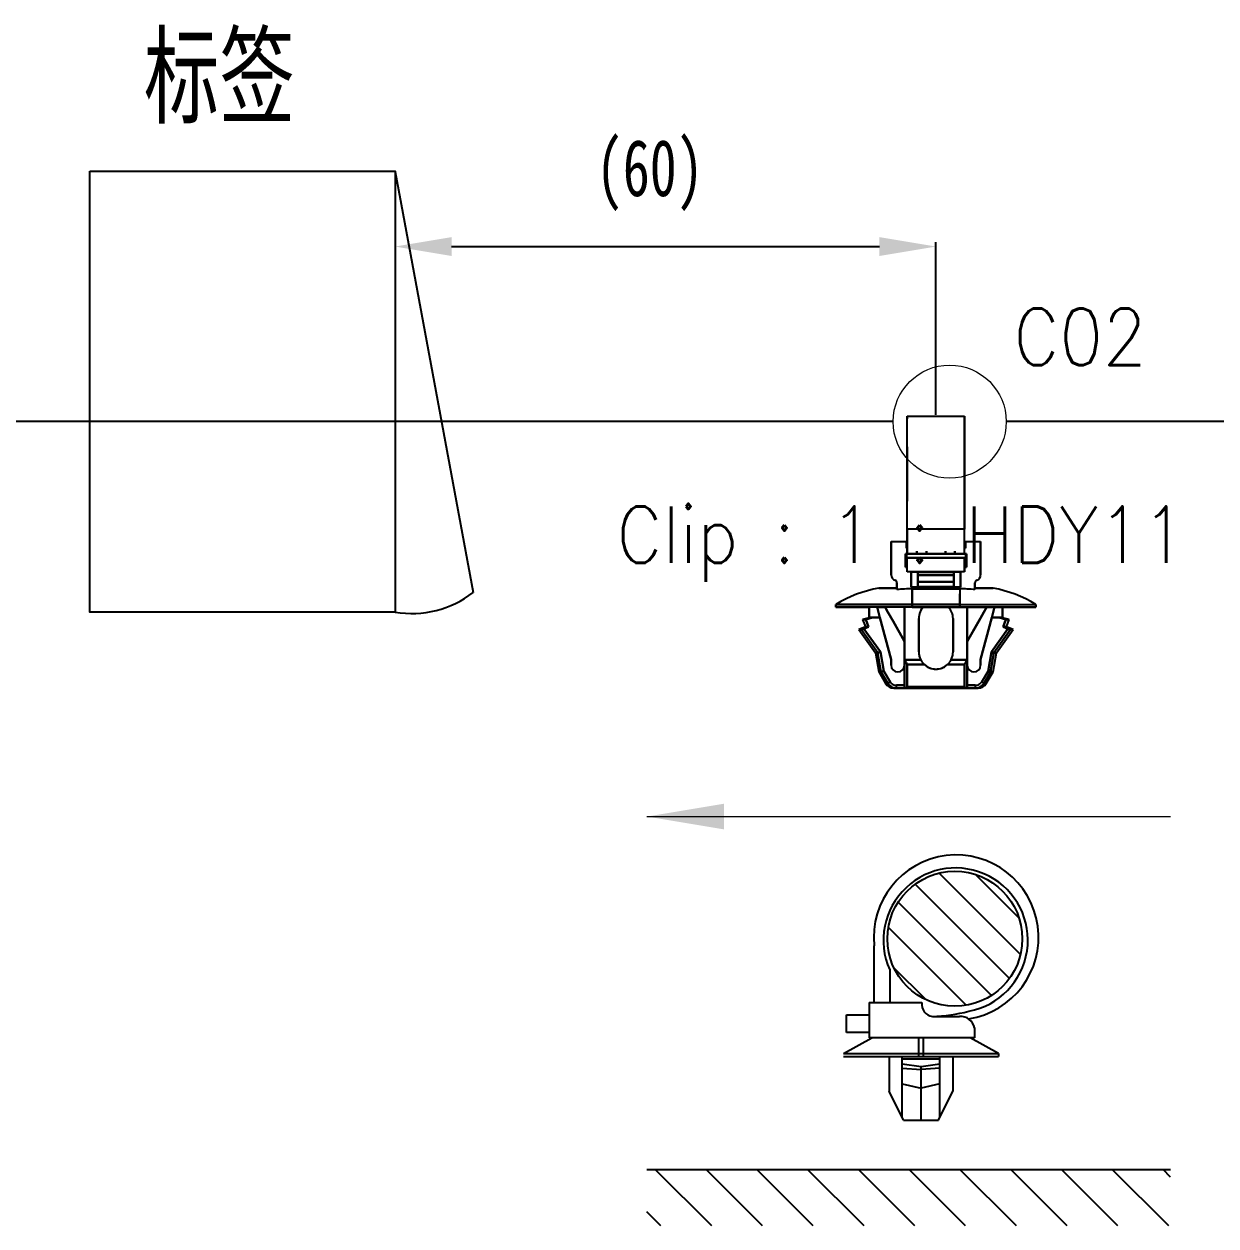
# Model space of a CAD drawing. Header units: inches. Extents: x 47316 to 59086, y 3141 to 11743.
# Drawn here: x 50744.9 to 50797.6, y 5026.4 to 5079.5 of the extents above; entities that cross this region are included whole.
import ezdxf

# ---------------------------------------------------------------- set-up
doc = ezdxf.new("R2010")
doc.units = ezdxf.units.IN
doc.header["$MEASUREMENT"] = 0
doc.layers.add('_BLACK_HOLE', color=7, linetype='Continuous')
doc.styles.add('MtX_SimSun', font='')
doc.styles.get("Standard").update_dxf_attribs({"font": ''})
doc.styles.get('MtX_SimSun').set_extended_font_data('SimSun')
doc.styles.get('Standard').set_extended_font_data('SimSun')
doc.linetypes.add('_VH_OTCON', pattern='A,0.0001,[7,VeSys.shx,S=0.1,R=0,X=0,Y=0],-0.4,[7,VeSys.shx,S=0.1,R=0,X=0,Y=0],-0.4,["X",Standard,S=1,R=0,X=-0.5,Y=-0.5],-0.0001,[7,VeSys.shx,S=0.1,R=0,X=0,Y=0],-0.4', length=1.2002)

msp = doc.modelspace()

# ---------------------------------------------------------------- linework, layer by layer
msp.add_line((50761.308, 5072.972), (50764.752, 5054.362))
at = {"color": 1, "lineweight": -2}
for p, q in [((50761.302, 5072.937), (50761.302, 5069.463)), ((50785.212, 5062.224), (50785.212, 5069.863))]:
    msp.add_line(p, q, dxfattribs=at)
at = {"color": 7, "lineweight": -2}
msp.add_line((50763.802, 5069.663), (50782.712, 5069.663), dxfattribs=at)
at = {"color": 7, "ltscale": 0.378893}
msp.add_line((50783.949, 5057.164), (50783.949, 5062.164), dxfattribs=at)
at = {"color": 7, "ltscale": 0.15}
for p, q in [((50783.949, 5062.164), (50786.475, 5062.164)), ((50786.475, 5057.164), (50783.949, 5057.164)), ((50786.475, 5057.164), (50783.949, 5057.164)), ((50783.949, 5055.905), (50786.475, 5055.905)), ((50786.475, 5055.905), (50783.949, 5055.905)), ((50786.475, 5055.273), (50783.949, 5055.273)), ((50786.475, 5055.273), (50783.949, 5055.273)), ((50783.949, 5050.201), (50786.475, 5050.201)), ((50786.475, 5050.201), (50783.949, 5050.201))]:
    msp.add_line(p, q, dxfattribs=at)
at = {"color": 7, "ltscale": 0.0272}
msp.add_line((50783.949, 5062.05), (50783.949, 5062.164), dxfattribs=at)
at = {"color": 7, "ltscale": 0.37888}
msp.add_line((50783.949, 5057.164), (50783.949, 5062.164), dxfattribs=at)
at = {"color": 7, "ltscale": 0.027199}
msp.add_line((50783.949, 5062.164), (50783.949, 5062.051), dxfattribs=at)
at = {"color": 7, "ltscale": 0.378897}
msp.add_line((50786.475, 5062.164), (50786.475, 5057.164), dxfattribs=at)
at = {"color": 7, "ltscale": 0.215019}
msp.add_line((50786.475, 5058.727), (50786.475, 5062.164), dxfattribs=at)
at = {"color": 7, "ltscale": 0.315749}
msp.add_line((50786.475, 5062.164), (50786.475, 5057.596), dxfattribs=at)
at = {"color": 7, "ltscale": 0.378905}
msp.add_line((50786.475, 5057.164), (50786.475, 5062.164), dxfattribs=at)
at = {"color": 7, "ltscale": 0.315758}
msp.add_line((50786.475, 5062.164), (50786.475, 5057.596), dxfattribs=at)
at = {"color": 7, "ltscale": 0.179182}
msp.add_line((50786.475, 5058.899), (50786.475, 5061.916), dxfattribs=at)
at = {"color": 7, "ltscale": 0.142589}
msp.add_line((50783.949, 5060.805), (50783.949, 5058.404), dxfattribs=at)
at = {"color": 7, "ltscale": 0.142593}
msp.add_line((50783.949, 5058.403), (50783.949, 5060.804), dxfattribs=at)
at = {"color": 7, "ltscale": 0.026669}
for p, q in [((50786.475, 5058.899), (50786.475, 5058.45)), ((50786.475, 5058.45), (50786.475, 5058.899)), ((50786.475, 5058.727), (50786.475, 5058.278))]:
    msp.add_line(p, q, dxfattribs=at)
at = {"color": 7, "ltscale": 0.108633}
msp.add_line((50786.475, 5056.62), (50786.475, 5058.45), dxfattribs=at)
at = {"color": 7, "ltscale": 0.076392}
msp.add_line((50786.475, 5057.163), (50786.475, 5058.45), dxfattribs=at)
at = {"color": 7, "ltscale": 0.098454}
msp.add_line((50786.475, 5056.62), (50786.475, 5058.278), dxfattribs=at)
at = {"color": 7, "ltscale": 0.057913}
msp.add_line((50786.475, 5056.62), (50786.475, 5057.596), dxfattribs=at)
at = {"color": 7, "ltscale": 0.0644}
for p, q in [((50783.949, 5057.164), (50783.949, 5056.079)), ((50783.949, 5056.079), (50783.949, 5057.164)), ((50786.475, 5056.079), (50786.475, 5057.164)), ((50786.475, 5056.079), (50786.475, 5057.164))]:
    msp.add_line(p, q, dxfattribs=at)
at = {"color": 7, "ltscale": 0.039999}
for p, q in [((50783.233, 5056.62), (50783.907, 5056.62)), ((50783.233, 5056.62), (50783.907, 5056.62)), ((50786.517, 5056.62), (50787.191, 5056.62)), ((50786.517, 5056.62), (50787.191, 5056.62))]:
    msp.add_line(p, q, dxfattribs=at)
at = {"color": 7, "ltscale": 0.022501}
for p, q in [((50783.233, 5056.62), (50783.233, 5056.242)), ((50783.233, 5056.242), (50783.233, 5056.62)), ((50787.191, 5056.62), (50787.191, 5056.242)), ((50787.191, 5056.62), (50787.191, 5056.242))]:
    msp.add_line(p, q, dxfattribs=at)
at = {"color": 7, "ltscale": 0.0175}
for p, q in [((50783.907, 5056.62), (50783.907, 5056.326)), ((50783.907, 5056.326), (50783.907, 5056.62)), ((50786.517, 5056.62), (50786.517, 5056.326)), ((50786.517, 5056.62), (50786.517, 5056.326)), ((50786.517, 5056.326), (50786.517, 5056.62))]:
    msp.add_line(p, q, dxfattribs=at)
at = {"color": 7, "ltscale": 0.002499}
for p, q in [((50783.907, 5056.62), (50783.949, 5056.62)), ((50786.475, 5056.62), (50786.517, 5056.62)), ((50783.865, 5056.073), (50783.907, 5056.073)), ((50783.907, 5056.073), (50783.865, 5056.073)), ((50783.907, 5056.073), (50783.865, 5056.073)), ((50783.949, 5056.326), (50783.907, 5056.326)), ((50783.907, 5056.326), (50783.949, 5056.326)), ((50786.517, 5056.326), (50786.475, 5056.326)), ((50786.475, 5056.326), (50786.517, 5056.326)), ((50786.559, 5056.073), (50786.517, 5056.073)), ((50786.559, 5056.073), (50786.517, 5056.073)), ((50783.949, 5055.526), (50783.907, 5055.526)), ((50783.907, 5055.526), (50783.949, 5055.526)), ((50783.949, 5055.526), (50783.907, 5055.526)), ((50786.517, 5055.526), (50786.475, 5055.526)), ((50786.475, 5055.526), (50786.517, 5055.526)), ((50786.517, 5055.526), (50786.475, 5055.526))]:
    msp.add_line(p, q, dxfattribs=at)
at = {"color": 7, "ltscale": 2.6e-05}
for p, q in [((50783.907, 5056.62), (50783.907, 5056.62)), ((50786.517, 5056.62), (50786.517, 5056.62))]:
    msp.add_line(p, q, dxfattribs=at)
at = {"color": 7, "ltscale": 0.025}
for p, q in [((50787.191, 5056.199), (50787.191, 5056.62)), ((50784.37, 5056.079), (50784.791, 5056.079)), ((50784.37, 5056.079), (50784.791, 5056.079)), ((50785.633, 5056.079), (50786.054, 5056.079)), ((50785.633, 5056.079), (50786.054, 5056.079)), ((50785.633, 5056.073), (50786.054, 5056.073))]:
    msp.add_line(p, q, dxfattribs=at)
at = {"color": 7, "ltscale": 0.064999}
for p, q in [((50783.233, 5056.242), (50783.233, 5055.147)), ((50783.233, 5055.147), (50783.233, 5056.242)), ((50787.191, 5056.242), (50787.191, 5055.147)), ((50787.191, 5056.242), (50787.191, 5055.147))]:
    msp.add_line(p, q, dxfattribs=at)
at = {"color": 7, "ltscale": 0.035001}
for p, q in [((50783.865, 5055.484), (50783.865, 5056.073)), ((50783.865, 5055.484), (50783.865, 5056.073)), ((50783.865, 5056.073), (50783.865, 5055.484)), ((50786.559, 5056.073), (50786.559, 5055.484)), ((50786.559, 5055.484), (50786.559, 5056.073)), ((50786.264, 5053.716), (50786.264, 5054.305)), ((50786.264, 5053.716), (50786.264, 5054.305))]:
    msp.add_line(p, q, dxfattribs=at)
at = {"color": 7, "ltscale": 0.032501}
for p, q in [((50783.907, 5056.073), (50783.907, 5055.526)), ((50783.907, 5055.526), (50783.907, 5056.073)), ((50786.517, 5056.073), (50786.517, 5055.526)), ((50786.517, 5056.073), (50786.517, 5055.526))]:
    msp.add_line(p, q, dxfattribs=at)
at = {"color": 7, "ltscale": 0.154999}
for p, q in [((50786.517, 5056.073), (50783.907, 5056.073)), ((50783.907, 5056.073), (50786.517, 5056.073))]:
    msp.add_line(p, q, dxfattribs=at)
at = {"color": 7, "ltscale": 0.0075}
for p, q in [((50784.37, 5056.199), (50784.37, 5056.073)), ((50784.37, 5056.073), (50784.37, 5056.199)), ((50784.791, 5056.073), (50784.791, 5056.199)), ((50784.791, 5056.199), (50784.791, 5056.073)), ((50785.633, 5056.199), (50785.633, 5056.073)), ((50785.633, 5056.073), (50785.633, 5056.199)), ((50786.054, 5056.073), (50786.054, 5056.199)), ((50786.054, 5056.199), (50786.054, 5056.073)), ((50780.792, 5053.842), (50780.792, 5053.716)), ((50780.792, 5053.716), (50780.792, 5053.842)), ((50784.159, 5053.716), (50784.159, 5053.842)), ((50784.159, 5053.842), (50784.159, 5053.716)), ((50786.264, 5053.842), (50786.264, 5053.716)), ((50786.264, 5053.716), (50786.264, 5053.842)), ((50789.632, 5053.842), (50789.632, 5053.716)), ((50789.632, 5053.716), (50789.632, 5053.842)), ((50783.47, 5050.137), (50783.47, 5050.263)), ((50783.47, 5050.137), (50783.47, 5050.263)), ((50786.601, 5050.137), (50786.601, 5050.263)), ((50786.954, 5050.263), (50786.954, 5050.137)), ((50786.954, 5050.263), (50786.954, 5050.137))]:
    msp.add_line(p, q, dxfattribs=at)
at = {"color": 7, "ltscale": 0.000368}
msp.add_line((50784.37, 5056.079), (50784.37, 5056.073), dxfattribs=at)
at = {"color": 7, "ltscale": 0.023056}
msp.add_line((50784.403, 5056.073), (50784.791, 5056.073), dxfattribs=at)
at = {"color": 7, "ltscale": 0.000322}
msp.add_line((50785.633, 5056.073), (50785.633, 5056.079), dxfattribs=at)
at = {"color": 7, "ltscale": 0.021939}
msp.add_line((50786.517, 5056.073), (50786.517, 5055.704), dxfattribs=at)
at = {"color": 7, "ltscale": 0.000629}
msp.add_line((50786.549, 5056.073), (50786.559, 5056.073), dxfattribs=at)
at = {"color": 7, "ltscale": 0.0625}
msp.add_line((50787.191, 5055.147), (50787.191, 5056.199), dxfattribs=at)
at = {"color": 7, "ltscale": 0.004999}
for p, q in [((50783.949, 5055.484), (50783.865, 5055.484)), ((50783.865, 5055.484), (50783.949, 5055.484)), ((50786.559, 5055.484), (50786.475, 5055.484)), ((50786.475, 5055.484), (50786.559, 5055.484))]:
    msp.add_line(p, q, dxfattribs=at)
at = {"color": 7, "ltscale": 0.0375}
for p, q in [((50783.949, 5055.273), (50783.949, 5055.905)), ((50783.949, 5055.273), (50783.949, 5055.905)), ((50786.475, 5055.905), (50786.475, 5055.273)), ((50786.475, 5055.273), (50786.475, 5055.905))]:
    msp.add_line(p, q, dxfattribs=at)
at = {"color": 7, "ltscale": 0.002502}
msp.add_line((50786.475, 5055.484), (50786.475, 5055.526), dxfattribs=at)
at = {"color": 7, "ltscale": 0.010562}
msp.add_line((50786.517, 5055.526), (50786.517, 5055.704), dxfattribs=at)
at = {"color": 7, "ltscale": 0.040002}
for p, q in [((50784.117, 5054.6), (50784.117, 5055.273)), ((50784.117, 5054.6), (50784.117, 5055.273)), ((50784.117, 5055.273), (50784.117, 5054.6)), ((50786.307, 5055.273), (50786.307, 5054.6)), ((50786.307, 5054.6), (50786.307, 5055.273))]:
    msp.add_line(p, q, dxfattribs=at)
at = {"color": 7, "ltscale": 0.017502}
for p, q in [((50784.117, 5055.273), (50784.412, 5055.273)), ((50786.012, 5055.273), (50786.307, 5055.273))]:
    msp.add_line(p, q, dxfattribs=at)
at = {"color": 7, "ltscale": 0.00087}
for p, q in [((50784.412, 5055.259), (50784.412, 5055.273)), ((50784.412, 5055.273), (50784.412, 5055.259)), ((50786.012, 5055.259), (50786.012, 5055.273)), ((50786.012, 5055.273), (50786.012, 5055.259))]:
    msp.add_line(p, q, dxfattribs=at)
at = {"color": 7, "ltscale": 0.095001}
for p, q in [((50786.012, 5055.259), (50784.412, 5055.259)), ((50784.412, 5055.259), (50786.012, 5055.259)), ((50786.012, 5055.133), (50784.412, 5055.133)), ((50784.412, 5055.133), (50786.012, 5055.133)), ((50784.412, 5054.833), (50786.012, 5054.833)), ((50786.012, 5054.833), (50784.412, 5054.833)), ((50784.412, 5054.624), (50786.012, 5054.624))]:
    msp.add_line(p, q, dxfattribs=at)
at = {"color": 7, "ltscale": 0.007443}
for p, q in [((50784.412, 5055.133), (50784.412, 5055.259)), ((50784.412, 5055.259), (50784.412, 5055.133)), ((50786.012, 5055.133), (50786.012, 5055.259)), ((50786.012, 5055.259), (50786.012, 5055.133))]:
    msp.add_line(p, q, dxfattribs=at)
at = {"color": 7, "ltscale": 0.017839}
for p, q in [((50784.412, 5054.833), (50784.412, 5055.133)), ((50784.412, 5055.133), (50784.412, 5054.833)), ((50786.012, 5054.833), (50786.012, 5055.133)), ((50786.012, 5055.133), (50786.012, 5054.833))]:
    msp.add_line(p, q, dxfattribs=at)
at = {"color": 7, "ltscale": 0.023952}
msp.add_line((50786.012, 5054.87), (50786.012, 5055.273), dxfattribs=at)
at = {"color": 7, "ltscale": 0.047501}
for p, q in [((50783.486, 5054.558), (50782.686, 5054.558)), ((50782.686, 5054.558), (50783.486, 5054.558)), ((50787.738, 5054.558), (50786.938, 5054.558)), ((50786.938, 5054.558), (50787.738, 5054.558))]:
    msp.add_line(p, q, dxfattribs=at)
at = {"color": 7, "ltscale": 0.017476}
for p, q in [((50783.486, 5054.79), (50783.486, 5054.495)), ((50786.938, 5054.79), (50786.938, 5054.495))]:
    msp.add_line(p, q, dxfattribs=at)
at = {"color": 7, "ltscale": 0.017471}
for p, q in [((50783.486, 5054.496), (50783.486, 5054.79)), ((50786.938, 5054.496), (50786.938, 5054.79))]:
    msp.add_line(p, q, dxfattribs=at)
at = {"color": 7, "ltscale": 0.00369}
for p, q in [((50783.486, 5054.558), (50783.486, 5054.495)), ((50786.938, 5054.495), (50786.938, 5054.558))]:
    msp.add_line(p, q, dxfattribs=at)
at = {"color": 7, "ltscale": 0.129999}
for p, q in [((50786.307, 5054.6), (50784.117, 5054.6)), ((50784.117, 5054.6), (50786.307, 5054.6))]:
    msp.add_line(p, q, dxfattribs=at)
at = {"color": 7, "ltscale": 0.040569}
for p, q in [((50784.159, 5053.842), (50784.159, 5054.525)), ((50786.264, 5054.525), (50786.264, 5053.842))]:
    msp.add_line(p, q, dxfattribs=at)
at = {"color": 7, "ltscale": 0.125}
for p, q in [((50784.159, 5054.525), (50786.264, 5054.525)), ((50786.264, 5054.525), (50784.159, 5054.525)), ((50784.159, 5053.842), (50786.264, 5053.842)), ((50786.264, 5053.842), (50784.159, 5053.842)), ((50784.159, 5053.716), (50786.264, 5053.716)), ((50786.264, 5053.716), (50784.159, 5053.716))]:
    msp.add_line(p, q, dxfattribs=at)
at = {"color": 7, "ltscale": 0.040567}
for p, q in [((50784.159, 5054.525), (50784.159, 5053.842)), ((50786.264, 5054.525), (50786.264, 5053.842))]:
    msp.add_line(p, q, dxfattribs=at)
at = {"color": 7, "ltscale": 0.012407}
for p, q in [((50784.412, 5054.624), (50784.412, 5054.833)), ((50786.012, 5054.624), (50786.012, 5054.833))]:
    msp.add_line(p, q, dxfattribs=at)
at = {"color": 7, "ltscale": 0.013841}
for p, q in [((50784.412, 5054.833), (50784.412, 5054.6)), ((50786.012, 5054.6), (50786.012, 5054.833))]:
    msp.add_line(p, q, dxfattribs=at)
at = {"color": 7, "ltscale": 0.001447}
msp.add_line((50784.412, 5054.624), (50784.412, 5054.6), dxfattribs=at)
at = {"color": 7, "ltscale": 0.014789}
msp.add_line((50786.012, 5054.849), (50786.012, 5054.6), dxfattribs=at)
at = {"color": 7, "ltscale": 0.013786}
msp.add_line((50786.938, 5054.558), (50786.938, 5054.79), dxfattribs=at)
at = {"color": 7, "ltscale": 0.2}
for p, q in [((50780.792, 5053.842), (50784.159, 5053.842)), ((50784.159, 5053.842), (50780.792, 5053.842)), ((50786.264, 5053.842), (50789.632, 5053.842)), ((50786.264, 5053.842), (50789.632, 5053.842)), ((50784.159, 5053.716), (50780.792, 5053.716)), ((50784.159, 5053.716), (50780.792, 5053.716)), ((50786.264, 5053.716), (50789.632, 5053.716)), ((50789.632, 5053.716), (50786.264, 5053.716))]:
    msp.add_line(p, q, dxfattribs=at)
at = {"color": 7, "ltscale": 0.02751}
msp.add_line((50784.159, 5053.842), (50784.159, 5054.305), dxfattribs=at)
msp.add_line((50784.159, 5053.842), (50784.159, 5054.305), dxfattribs=at)
at = {"color": 7, "ltscale": 0.087396}
for p, q in [((50780.792, 5053.716), (50782.263, 5053.716)), ((50780.792, 5053.716), (50782.263, 5053.716)), ((50789.632, 5053.716), (50788.161, 5053.716))]:
    msp.add_line(p, q, dxfattribs=at)
at = {"color": 7, "ltscale": 0.027499}
for p, q in [((50782.265, 5053.253), (50782.265, 5053.716)), ((50782.265, 5053.716), (50782.265, 5053.253)), ((50788.159, 5053.253), (50788.159, 5053.716)), ((50788.159, 5053.716), (50788.159, 5053.253))]:
    msp.add_line(p, q, dxfattribs=at)
at = {"color": 7, "ltscale": 0.020602}
for p, q in [((50782.617, 5053.716), (50782.964, 5053.716)), ((50782.617, 5053.716), (50782.964, 5053.716)), ((50787.807, 5053.716), (50787.46, 5053.716))]:
    msp.add_line(p, q, dxfattribs=at)
at = {"color": 7, "ltscale": 0.028456}
for p, q in [((50782.74, 5053.253), (50782.617, 5053.716)), ((50782.617, 5053.716), (50782.74, 5053.253)), ((50787.684, 5053.253), (50787.807, 5053.716)), ((50787.807, 5053.716), (50787.684, 5053.253))]:
    msp.add_line(p, q, dxfattribs=at)
at = {"color": 7, "ltscale": 0.015242}
for p, q in [((50783.093, 5053.492), (50782.966, 5053.716)), ((50787.457, 5053.716), (50787.331, 5053.492))]:
    msp.add_line(p, q, dxfattribs=at)
at = {"color": 7, "ltscale": 0.015215}
msp.add_line((50782.966, 5053.716), (50783.092, 5053.493), dxfattribs=at)
at = {"color": 7, "ltscale": 0.02701}
msp.add_line((50783.092, 5053.493), (50783.316, 5053.097), dxfattribs=at)
at = {"color": 7, "ltscale": 0.026985}
for p, q in [((50783.316, 5053.097), (50783.093, 5053.492)), ((50787.331, 5053.492), (50787.108, 5053.097))]:
    msp.add_line(p, q, dxfattribs=at)
at = {"color": 7, "ltscale": 0.089999}
for p, q in [((50783.823, 5052.2), (50783.823, 5053.716)), ((50783.823, 5053.716), (50783.823, 5052.2)), ((50786.601, 5053.716), (50786.601, 5052.2)), ((50786.601, 5052.2), (50786.601, 5053.716))]:
    msp.add_line(p, q, dxfattribs=at)
at = {"color": 7, "ltscale": 0.02697}
msp.add_line((50787.108, 5053.097), (50787.331, 5053.492), dxfattribs=at)
at = {"color": 7, "ltscale": 0.015289}
msp.add_line((50787.331, 5053.492), (50787.458, 5053.716), dxfattribs=at)
at = {"color": 7, "ltscale": 0.020749}
msp.add_line((50787.457, 5053.716), (50787.807, 5053.716), dxfattribs=at)
at = {"color": 7, "ltscale": 0.0875}
for p, q in [((50788.159, 5053.716), (50789.632, 5053.716)), ((50784.454, 5053.21), (50784.454, 5051.737)), ((50784.454, 5051.737), (50784.454, 5053.21)), ((50784.454, 5051.737), (50784.454, 5053.21)), ((50785.97, 5051.737), (50785.97, 5053.21)), ((50785.97, 5053.21), (50785.97, 5051.737))]:
    msp.add_line(p, q, dxfattribs=at)
at = {"color": 7, "ltscale": 0.019025}
msp.add_line((50782.097, 5052.852), (50781.802, 5052.726), dxfattribs=at)
at = {"color": 7, "ltscale": 0.018174}
msp.add_line((50782.265, 5053.252), (50781.971, 5053.168), dxfattribs=at)
at = {"color": 7, "ltscale": 0.000925}
msp.add_line((50781.971, 5053.168), (50781.986, 5053.168), dxfattribs=at)
at = {"color": 7, "ltscale": 0.020195}
for p, q in [((50781.971, 5053.168), (50782.097, 5052.853)), ((50782.112, 5053.168), (50782.239, 5052.853)), ((50782.239, 5052.853), (50782.112, 5053.168)), ((50788.311, 5053.168), (50788.185, 5052.853)), ((50788.185, 5052.853), (50788.311, 5053.168)), ((50788.327, 5052.853), (50788.453, 5053.168))]:
    msp.add_line(p, q, dxfattribs=at)
at = {"color": 7, "ltscale": 0.000912}
for p, q in [((50781.986, 5053.168), (50781.971, 5053.168)), ((50788.327, 5052.853), (50788.312, 5052.853))]:
    msp.add_line(p, q, dxfattribs=at)
at = {"color": 7, "ltscale": 0.002823}
msp.add_line((50781.986, 5053.168), (50782.034, 5053.168), dxfattribs=at)
at = {"color": 7, "ltscale": 0.00282}
for p, q in [((50782.034, 5053.168), (50781.986, 5053.168)), ((50788.312, 5052.853), (50788.264, 5052.853))]:
    msp.add_line(p, q, dxfattribs=at)
at = {"color": 7, "ltscale": 0.013619}
for p, q in [((50782.239, 5052.853), (50782.028, 5052.762)), ((50782.028, 5052.762), (50782.239, 5052.853)), ((50788.185, 5052.853), (50788.396, 5052.762)), ((50788.396, 5052.762), (50788.185, 5052.853))]:
    msp.add_line(p, q, dxfattribs=at)
at = {"color": 7, "ltscale": 0.074459}
for p, q in [((50782.028, 5052.762), (50782.757, 5051.742)), ((50782.757, 5051.742), (50782.028, 5052.762)), ((50788.396, 5052.762), (50787.667, 5051.742)), ((50787.667, 5051.742), (50788.396, 5052.762))]:
    msp.add_line(p, q, dxfattribs=at)
at = {"color": 7, "ltscale": 0.004681}
for p, q in [((50782.034, 5053.168), (50782.112, 5053.168)), ((50782.112, 5053.168), (50782.034, 5053.168))]:
    msp.add_line(p, q, dxfattribs=at)
at = {"color": 7, "ltscale": 0.008441}
for p, q in [((50782.097, 5052.852), (50782.239, 5052.853)), ((50782.265, 5053.252), (50782.407, 5053.253)), ((50782.407, 5053.253), (50782.265, 5053.253))]:
    msp.add_line(p, q, dxfattribs=at)
at = {"color": 7, "ltscale": 0.008429}
for p, q in [((50782.239, 5052.853), (50782.097, 5052.853)), ((50788.311, 5053.168), (50788.453, 5053.168))]:
    msp.add_line(p, q, dxfattribs=at)
at = {"color": 7, "ltscale": 0.00033}
for p, q in [((50782.097, 5052.853), (50782.102, 5052.853)), ((50782.271, 5053.252), (50782.265, 5053.252)), ((50788.159, 5053.252), (50788.153, 5053.252))]:
    msp.add_line(p, q, dxfattribs=at)
at = {"color": 7, "ltscale": 0.000327}
msp.add_line((50782.102, 5052.852), (50782.097, 5052.852), dxfattribs=at)
at = {"color": 7, "ltscale": 0.003809}
msp.add_line((50782.102, 5052.853), (50782.167, 5052.853), dxfattribs=at)
at = {"color": 7, "ltscale": 0.001593}
msp.add_line((50782.129, 5052.852), (50782.102, 5052.852), dxfattribs=at)
at = {"color": 7, "ltscale": 0.018199}
for p, q in [((50782.407, 5053.253), (50782.112, 5053.168)), ((50782.112, 5053.168), (50782.407, 5053.253)), ((50788.017, 5053.253), (50788.311, 5053.168)), ((50788.311, 5053.168), (50788.017, 5053.253))]:
    msp.add_line(p, q, dxfattribs=at)
at = {"color": 7, "ltscale": 0.004291}
msp.add_line((50782.167, 5052.853), (50782.239, 5052.853), dxfattribs=at)
at = {"color": 7, "ltscale": 0.008432}
msp.add_line((50782.407, 5053.253), (50782.265, 5053.253), dxfattribs=at)
at = {"color": 7, "ltscale": 0.000342}
for p, q in [((50782.265, 5053.253), (50782.271, 5053.253)), ((50788.153, 5053.253), (50788.159, 5053.253))]:
    msp.add_line(p, q, dxfattribs=at)
at = {"color": 7, "ltscale": 0.000286}
for p, q in [((50782.266, 5053.251), (50782.271, 5053.253)), ((50782.271, 5053.253), (50782.266, 5053.251))]:
    msp.add_line(p, q, dxfattribs=at)
at = {"color": 7, "ltscale": 0.003674}
for p, q in [((50782.271, 5053.253), (50782.333, 5053.253)), ((50788.091, 5053.253), (50788.153, 5053.253))]:
    msp.add_line(p, q, dxfattribs=at)
at = {"color": 7, "ltscale": 0.002209}
msp.add_line((50782.308, 5053.252), (50782.271, 5053.252), dxfattribs=at)
at = {"color": 7, "ltscale": 0.00434}
msp.add_line((50782.333, 5053.253), (50782.406, 5053.253), dxfattribs=at)
at = {"color": 7, "ltscale": 0.019785}
for p, q in [((50782.74, 5053.253), (50782.407, 5053.253)), ((50782.407, 5053.253), (50782.74, 5053.253)), ((50787.684, 5053.253), (50788.017, 5053.253)), ((50788.017, 5053.253), (50787.684, 5053.253))]:
    msp.add_line(p, q, dxfattribs=at)
at = {"color": 7, "ltscale": 0.11383}
for p, q in [((50783.233, 5051.4), (50782.74, 5053.253)), ((50782.74, 5053.253), (50783.233, 5051.4)), ((50787.191, 5051.4), (50787.684, 5053.253)), ((50787.684, 5053.253), (50787.191, 5051.4))]:
    msp.add_line(p, q, dxfattribs=at)
at = {"color": 7, "ltscale": 0.064963}
msp.add_line((50783.285, 5053.153), (50783.823, 5052.2), dxfattribs=at)
at = {"color": 7, "ltscale": 0.061156}
for p, q in [((50783.823, 5052.2), (50783.316, 5053.097)), ((50787.108, 5053.097), (50786.601, 5052.2))]:
    msp.add_line(p, q, dxfattribs=at)
at = {"color": 7, "ltscale": 0.061161}
msp.add_line((50783.316, 5053.097), (50783.823, 5052.2), dxfattribs=at)
at = {"color": 7, "ltscale": 0.065039}
msp.add_line((50786.601, 5052.2), (50787.14, 5053.154), dxfattribs=at)
at = {"color": 7, "ltscale": 0.06116}
msp.add_line((50786.601, 5052.2), (50787.108, 5053.097), dxfattribs=at)
at = {"color": 7, "ltscale": 0.040697}
msp.add_line((50786.601, 5052.357), (50786.601, 5053.042), dxfattribs=at)
at = {"color": 7, "ltscale": 0.040701}
msp.add_line((50786.601, 5053.042), (50786.601, 5052.357), dxfattribs=at)
at = {"color": 7, "ltscale": 0.006299}
msp.add_line((50788.017, 5053.253), (50788.123, 5053.252), dxfattribs=at)
at = {"color": 7, "ltscale": 0.006305}
msp.add_line((50788.123, 5053.253), (50788.017, 5053.253), dxfattribs=at)
at = {"color": 7, "ltscale": 0.00329}
msp.add_line((50788.036, 5053.253), (50788.091, 5053.253), dxfattribs=at)
at = {"color": 7, "ltscale": 0.006641}
msp.add_line((50788.159, 5053.253), (50788.047, 5053.253), dxfattribs=at)
at = {"color": 7, "ltscale": 0.002136}
msp.add_line((50788.159, 5053.253), (50788.123, 5053.253), dxfattribs=at)
at = {"color": 7, "ltscale": 0.001825}
msp.add_line((50788.153, 5053.252), (50788.123, 5053.252), dxfattribs=at)
at = {"color": 7, "ltscale": 0.002142}
msp.add_line((50788.123, 5053.252), (50788.159, 5053.252), dxfattribs=at)
at = {"color": 7, "ltscale": 0.018183}
msp.add_line((50788.453, 5053.168), (50788.159, 5053.252), dxfattribs=at)
at = {"color": 7, "ltscale": 0.004715}
msp.add_line((50788.185, 5052.853), (50788.265, 5052.852), dxfattribs=at)
at = {"color": 7, "ltscale": 0.004687}
msp.add_line((50788.264, 5052.853), (50788.185, 5052.853), dxfattribs=at)
at = {"color": 7, "ltscale": 0.002832}
msp.add_line((50788.265, 5052.852), (50788.312, 5052.852), dxfattribs=at)
at = {"color": 7, "ltscale": 0.002869}
msp.add_line((50788.273, 5052.853), (50788.321, 5052.853), dxfattribs=at)
at = {"color": 7, "ltscale": 0.002856}
msp.add_line((50788.322, 5052.852), (50788.274, 5052.852), dxfattribs=at)
at = {"color": 7, "ltscale": 0.008438}
msp.add_line((50788.453, 5053.168), (50788.311, 5053.168), dxfattribs=at)
at = {"color": 7, "ltscale": 0.0009}
msp.add_line((50788.312, 5052.852), (50788.327, 5052.852), dxfattribs=at)
at = {"color": 7, "ltscale": 0.019}
msp.add_line((50788.622, 5052.726), (50788.327, 5052.852), dxfattribs=at)
at = {"color": 7, "ltscale": 0.002185}
msp.add_line((50788.384, 5053.168), (50788.42, 5053.168), dxfattribs=at)
at = {"color": 7, "ltscale": 0.006177}
msp.add_line((50781.906, 5052.726), (50781.802, 5052.726), dxfattribs=at)
at = {"color": 7, "ltscale": 0.006165}
for p, q in [((50781.802, 5052.726), (50781.906, 5052.726)), ((50782.539, 5051.695), (50782.643, 5051.695)), ((50782.539, 5051.695), (50782.643, 5051.695))]:
    msp.add_line(p, q, dxfattribs=at)
at = {"color": 7, "ltscale": 0.075271}
for p, q in [((50781.802, 5052.726), (50782.539, 5051.695)), ((50782.643, 5051.695), (50781.906, 5052.726)), ((50788.518, 5052.726), (50787.781, 5051.695)), ((50787.781, 5051.695), (50788.518, 5052.726)), ((50787.885, 5051.695), (50788.622, 5052.726))]:
    msp.add_line(p, q, dxfattribs=at)
at = {"color": 7, "ltscale": 0.075264}
msp.add_line((50782.643, 5051.695), (50781.906, 5052.726), dxfattribs=at)
at = {"color": 7, "ltscale": 0.005249}
msp.add_line((50788.605, 5052.726), (50788.517, 5052.727), dxfattribs=at)
at = {"color": 7, "ltscale": 0.005222}
msp.add_line((50788.606, 5052.726), (50788.518, 5052.726), dxfattribs=at)
at = {"color": 7, "ltscale": 0.000916}
msp.add_line((50788.621, 5052.726), (50788.605, 5052.726), dxfattribs=at)
at = {"color": 7, "ltscale": 0.000903}
msp.add_line((50788.621, 5052.726), (50788.606, 5052.726), dxfattribs=at)
at = {"color": 7, "ltscale": 4.3e-05}
msp.add_line((50788.622, 5052.726), (50788.621, 5052.726), dxfattribs=at)
at = {"color": 7, "ltscale": 4.9e-05}
msp.add_line((50788.622, 5052.726), (50788.621, 5052.726), dxfattribs=at)
at = {"color": 7, "ltscale": 0.05076}
for p, q in [((50782.539, 5051.695), (50782.686, 5050.853)), ((50787.738, 5050.853), (50787.885, 5051.695))]:
    msp.add_line(p, q, dxfattribs=at)
at = {"color": 7, "ltscale": 0.050769}
msp.add_line((50782.793, 5050.853), (50782.643, 5051.695), dxfattribs=at)
at = {"color": 7, "ltscale": 0.002621}
for p, q in [((50782.687, 5051.713), (50782.646, 5051.695)), ((50782.646, 5051.695), (50782.687, 5051.713)), ((50787.778, 5051.695), (50787.737, 5051.713)), ((50787.737, 5051.713), (50787.778, 5051.695))]:
    msp.add_line(p, q, dxfattribs=at)
at = {"color": 7, "ltscale": 0.050773}
for p, q in [((50782.793, 5050.853), (50782.646, 5051.695)), ((50787.778, 5051.695), (50787.631, 5050.853)), ((50787.631, 5050.853), (50787.778, 5051.695))]:
    msp.add_line(p, q, dxfattribs=at)
at = {"color": 7, "ltscale": 0.000205}
for p, q in [((50782.69, 5051.714), (50782.687, 5051.713)), ((50782.687, 5051.713), (50782.69, 5051.714)), ((50787.737, 5051.713), (50787.734, 5051.714)), ((50787.734, 5051.714), (50787.737, 5051.713))]:
    msp.add_line(p, q, dxfattribs=at)
at = {"color": 7, "ltscale": 0.004321}
for p, q in [((50782.757, 5051.742), (50782.69, 5051.714)), ((50782.69, 5051.714), (50782.757, 5051.742)), ((50787.734, 5051.714), (50787.667, 5051.742)), ((50787.667, 5051.742), (50787.734, 5051.714))]:
    msp.add_line(p, q, dxfattribs=at)
at = {"color": 7, "ltscale": 0.051095}
for p, q in [((50782.757, 5051.742), (50782.905, 5050.894)), ((50782.905, 5050.894), (50782.757, 5051.742)), ((50787.667, 5051.742), (50787.519, 5050.894)), ((50787.519, 5050.894), (50787.667, 5051.742))]:
    msp.add_line(p, q, dxfattribs=at)
at = {"color": 7, "ltscale": 0.039936}
for p, q in [((50783.823, 5051.528), (50783.823, 5052.2)), ((50783.823, 5052.2), (50783.823, 5051.528)), ((50786.601, 5052.2), (50786.601, 5051.528)), ((50786.601, 5051.528), (50786.601, 5052.2))]:
    msp.add_line(p, q, dxfattribs=at)
at = {"color": 7, "ltscale": 0.048712}
msp.add_line((50786.601, 5051.38), (50786.601, 5052.2), dxfattribs=at)
at = {"color": 7, "ltscale": 0.006168}
for p, q in [((50787.781, 5051.695), (50787.885, 5051.695)), ((50787.885, 5051.695), (50787.781, 5051.695))]:
    msp.add_line(p, q, dxfattribs=at)
at = {"color": 7, "ltscale": 0.014999}
for p, q in [((50783.233, 5051.148), (50783.233, 5051.4)), ((50783.233, 5051.148), (50783.233, 5051.4)), ((50783.233, 5051.4), (50783.233, 5051.148)), ((50787.191, 5051.148), (50787.191, 5051.4)), ((50787.191, 5051.4), (50787.191, 5051.148))]:
    msp.add_line(p, q, dxfattribs=at)
at = {"color": 7, "ltscale": 0.082565}
for p, q in [((50783.823, 5051.528), (50783.823, 5050.137)), ((50783.823, 5050.137), (50783.823, 5051.528)), ((50786.601, 5050.137), (50786.601, 5051.528)), ((50786.601, 5051.528), (50786.601, 5050.137))]:
    msp.add_line(p, q, dxfattribs=at)
at = {"color": 7, "ltscale": 0.041339}
for p, q in [((50784.54, 5051.386), (50783.844, 5051.386)), ((50783.844, 5051.386), (50784.54, 5051.386)), ((50786.58, 5051.386), (50785.884, 5051.386)), ((50785.884, 5051.386), (50786.58, 5051.386))]:
    msp.add_line(p, q, dxfattribs=at)
at = {"color": 7, "ltscale": 0.002635}
for p, q in [((50783.844, 5051.386), (50783.86, 5051.345)), ((50786.564, 5051.345), (50786.58, 5051.386))]:
    msp.add_line(p, q, dxfattribs=at)
at = {"color": 7, "ltscale": 0.002634}
for p, q in [((50783.86, 5051.345), (50783.844, 5051.386)), ((50786.58, 5051.386), (50786.564, 5051.345))]:
    msp.add_line(p, q, dxfattribs=at)
at = {"color": 7, "ltscale": 0.057954}
for p, q in [((50783.949, 5050.201), (50783.949, 5051.177)), ((50783.949, 5051.177), (50783.949, 5050.201)), ((50786.475, 5051.177), (50786.475, 5050.201)), ((50786.475, 5050.201), (50786.475, 5051.177))]:
    msp.add_line(p, q, dxfattribs=at)
at = {"color": 7, "ltscale": 0.044711}
for p, q in [((50783.949, 5051.177), (50784.702, 5051.177)), ((50784.702, 5051.177), (50783.949, 5051.177)), ((50785.722, 5051.177), (50786.475, 5051.177)), ((50786.475, 5051.177), (50785.722, 5051.177))]:
    msp.add_line(p, q, dxfattribs=at)
at = {"color": 7, "ltscale": 0.000598}
msp.add_line((50784.702, 5051.177), (50784.695, 5051.183), dxfattribs=at)
at = {"color": 7, "ltscale": 0.001863}
msp.add_line((50785.744, 5051.197), (50785.721, 5051.176), dxfattribs=at)
at = {"color": 7, "ltscale": 0.000505}
msp.add_line((50785.722, 5051.177), (50785.728, 5051.182), dxfattribs=at)
at = {"color": 7, "ltscale": 0.008279}
msp.add_line((50786.601, 5051.24), (50786.601, 5051.38), dxfattribs=at)
at = {"color": 7, "ltscale": 0.005516}
msp.add_line((50786.601, 5051.147), (50786.601, 5051.24), dxfattribs=at)
at = {"color": 7, "ltscale": 0.006219}
msp.add_line((50782.791, 5050.853), (50782.686, 5050.853), dxfattribs=at)
at = {"color": 7, "ltscale": 0.006223}
for p, q in [((50782.686, 5050.853), (50782.791, 5050.853)), ((50787.738, 5050.853), (50787.633, 5050.853)), ((50787.738, 5050.853), (50787.633, 5050.853))]:
    msp.add_line(p, q, dxfattribs=at)
at = {"color": 7, "ltscale": 0.034946}
for p, q in [((50782.686, 5050.853), (50782.985, 5050.346)), ((50787.439, 5050.346), (50787.738, 5050.853))]:
    msp.add_line(p, q, dxfattribs=at)
at = {"color": 7, "ltscale": 0.000128}
for p, q in [((50782.791, 5050.853), (50782.793, 5050.853)), ((50782.793, 5050.853), (50782.791, 5050.853)), ((50787.631, 5050.853), (50787.633, 5050.853))]:
    msp.add_line(p, q, dxfattribs=at)
at = {"color": 7, "ltscale": 0.034208}
for p, q in [((50783.083, 5050.356), (50782.791, 5050.853)), ((50787.341, 5050.356), (50787.633, 5050.853))]:
    msp.add_line(p, q, dxfattribs=at)
at = {"color": 7, "ltscale": 0.002806}
for p, q in [((50782.837, 5050.87), (50782.793, 5050.853)), ((50787.631, 5050.853), (50787.586, 5050.87))]:
    msp.add_line(p, q, dxfattribs=at)
at = {"color": 7, "ltscale": 0.00266}
for p, q in [((50782.793, 5050.853), (50782.835, 5050.868)), ((50787.589, 5050.868), (50787.631, 5050.853))]:
    msp.add_line(p, q, dxfattribs=at)
at = {"color": 7, "ltscale": 0.034163}
for p, q in [((50783.083, 5050.356), (50782.793, 5050.853)), ((50787.631, 5050.853), (50787.341, 5050.356))]:
    msp.add_line(p, q, dxfattribs=at)
at = {"color": 7, "ltscale": 0.004276}
for p, q in [((50782.905, 5050.894), (50782.837, 5050.87)), ((50782.838, 5050.869), (50782.905, 5050.894)), ((50787.586, 5050.87), (50787.519, 5050.894)), ((50787.519, 5050.894), (50787.586, 5050.869))]:
    msp.add_line(p, q, dxfattribs=at)
at = {"color": 7, "ltscale": 0.0329}
for p, q in [((50782.905, 5050.894), (50783.186, 5050.417)), ((50783.186, 5050.417), (50782.905, 5050.894)), ((50787.519, 5050.894), (50787.238, 5050.417)), ((50787.238, 5050.417), (50787.519, 5050.894))]:
    msp.add_line(p, q, dxfattribs=at)
at = {"color": 7, "ltscale": 0.052501}
msp.add_line((50786.601, 5050.263), (50786.601, 5051.148), dxfattribs=at)
at = {"color": 7, "ltscale": 0.00587}
msp.add_line((50782.985, 5050.345), (50783.083, 5050.356), dxfattribs=at)
at = {"color": 7, "ltscale": 0.005865}
for p, q in [((50783.083, 5050.356), (50782.985, 5050.345)), ((50787.439, 5050.345), (50787.341, 5050.356))]:
    msp.add_line(p, q, dxfattribs=at)
at = {"color": 7, "ltscale": 0.007092}
for p, q in [((50783.083, 5050.356), (50783.186, 5050.417)), ((50783.186, 5050.417), (50783.083, 5050.356)), ((50787.238, 5050.417), (50787.341, 5050.356)), ((50787.341, 5050.356), (50787.238, 5050.417))]:
    msp.add_line(p, q, dxfattribs=at)
at = {"color": 7, "ltscale": 0.007248}
msp.add_line((50783.47, 5050.137), (50783.348, 5050.137), dxfattribs=at)
at = {"color": 7, "ltscale": 0.001605}
msp.add_line((50783.382, 5050.137), (50783.355, 5050.137), dxfattribs=at)
at = {"color": 7, "ltscale": 0.006183}
msp.add_line((50783.366, 5050.137), (50783.47, 5050.137), dxfattribs=at)
at = {"color": 7, "ltscale": 0.004422}
msp.add_line((50783.47, 5050.137), (50783.395, 5050.137), dxfattribs=at)
at = {"color": 7, "ltscale": 0.012915}
msp.add_line((50783.395, 5050.137), (50783.613, 5050.137), dxfattribs=at)
at = {"color": 7, "ltscale": 0.020941}
for p, q in [((50783.47, 5050.263), (50783.823, 5050.263)), ((50783.823, 5050.263), (50783.47, 5050.263)), ((50783.47, 5050.137), (50783.823, 5050.137)), ((50783.823, 5050.137), (50783.47, 5050.137)), ((50786.954, 5050.263), (50786.601, 5050.263)), ((50786.601, 5050.263), (50786.954, 5050.263)), ((50786.601, 5050.137), (50786.954, 5050.137)), ((50786.954, 5050.137), (50786.601, 5050.137))]:
    msp.add_line(p, q, dxfattribs=at)
at = {"color": 7, "ltscale": 0.012512}
for p, q in [((50783.613, 5050.137), (50783.824, 5050.137)), ((50786.6, 5050.137), (50786.811, 5050.137))]:
    msp.add_line(p, q, dxfattribs=at)
at = {"color": 7, "ltscale": 0.000995}
for p, q in [((50783.823, 5050.137), (50783.839, 5050.137)), ((50783.839, 5050.137), (50783.823, 5050.137)), ((50786.584, 5050.137), (50786.601, 5050.137)), ((50786.601, 5050.137), (50786.584, 5050.137))]:
    msp.add_line(p, q, dxfattribs=at)
at = {"color": 7, "ltscale": 0.000399}
msp.add_line((50783.844, 5050.138), (50783.838, 5050.137), dxfattribs=at)
at = {"color": 7, "ltscale": 0.163214}
msp.add_line((50783.838, 5050.137), (50786.586, 5050.137), dxfattribs=at)
at = {"color": 7, "ltscale": 0.163013}
msp.add_line((50786.584, 5050.137), (50783.839, 5050.137), dxfattribs=at)
at = {"color": 7, "ltscale": 0.015717}
msp.add_line((50787.076, 5050.137), (50786.811, 5050.137), dxfattribs=at)
at = {"color": 7, "ltscale": 0.015729}
msp.add_line((50786.811, 5050.137), (50787.076, 5050.137), dxfattribs=at)
at = {"color": 7, "ltscale": 0.005864}
msp.add_line((50787.439, 5050.345), (50787.341, 5050.356), dxfattribs=at)
msp.add_lwpolyline([(50747.802, 5072.997), (50761.302, 5072.997), (50761.302, 5053.497), (50747.802, 5053.497)], close=True)
at = {"color": 7}
for points in [[(50784.702, 5051.177), (50784.853, 5051.07), (50784.938, 5051.03)], [(50785.485, 5051.03), (50785.571, 5051.07), (50785.722, 5051.177)], [(50783.083, 5050.356), (50783.154, 5050.265), (50783.247, 5050.196), (50783.355, 5050.152), (50783.47, 5050.137)], [(50783.083, 5050.356), (50783.139, 5050.28), (50783.211, 5050.218), (50783.314, 5050.165), (50783.47, 5050.137)], [(50786.954, 5050.137), (50787.07, 5050.153), (50787.177, 5050.197), (50787.27, 5050.265), (50787.341, 5050.356)], [(50786.954, 5050.137), (50787.068, 5050.152), (50787.175, 5050.194), (50787.251, 5050.248), (50787.341, 5050.356)]]:
    msp.add_lwpolyline(points, dxfattribs=at)
for centre, radius, start, end in [((50783.486, 5055.147), 0.253, 180, 250.5288), ((50783.486, 5055.147), 0.253, 179.9994, 250.5293), ((50783.359, 5054.789), 0.127, 42.2692, 70.4569), ((50783.359, 5054.789), 0.127, 0.3156, 70.2132), ((50783.36, 5054.79), 0.126, 0.0191, 70.5093), ((50787.065, 5054.789), 0.127, 109.7868, 179.6844), ((50787.064, 5054.79), 0.126, 109.4903, 179.9805), ((50787.065, 5054.789), 0.127, 109.5447, 122.9575), ((50786.938, 5055.147), 0.253, 289.4707, 0.0006), ((50786.938, 5055.147), 0.253, 289.4712, 0), ((50786.938, 5055.147), 0.253, 289.4706, 0.0006), ((50783.645, 5049.153), 5.489, 100.0643, 121.3266), ((50783.645, 5049.153), 5.489, 100.0643, 121.3266), ((50784.139, 5047.173), 7.352, 92.4656, 95.098), ((50784.3, 5044.849), 9.681, 92.8258, 94.8248), ((50784.159, 5046.795), 7.73, 89.9937, 92.4893), ((50784.197, 5044.648), 9.877, 90.2174, 92.1704), ((50786.227, 5044.648), 9.877, 87.8296, 89.7826), ((50786.265, 5046.794), 7.731, 87.5108, 90.0061), ((50786.227, 5044.648), 9.877, 87.8296, 89.7826), ((50786.285, 5047.174), 7.351, 84.9018, 87.5345), ((50786.124, 5044.849), 9.681, 85.1752, 87.1742), ((50786.779, 5049.153), 5.489, 58.6734, 79.9357), ((50785.212, 5053.211), 0.757, 138.1918, 180.0256), ((50785.223, 5053.206), 0.769, 138.4852, 179.6729), ((50785.21, 5053.211), 0.756, 138.1546, 162.2965), ((50785.212, 5053.211), 0.757, 359.9756, 41.8187), ((50785.201, 5053.206), 0.769, 0.3271, 41.5148), ((50785.207, 5053.21), 0.763, 0.0484, 17.9134), ((50781.775, 5053.345), 0.635, 286.4827, 293.4454), ((50781.765, 5053.373), 0.665, 286.641, 293.285), ((50788.659, 5053.373), 0.665, 246.7164, 253.3657), ((50788.648, 5053.343), 0.633, 246.5477, 253.542), ((50781.891, 5052.928), 0.203, 274.3892, 288.6183), ((50781.89, 5052.932), 0.206, 274.4416, 288.4778), ((50788.534, 5052.931), 0.205, 251.5163, 265.58), ((50788.534, 5052.929), 0.204, 251.369, 265.482), ((50785.212, 5051.737), 0.758, 180.0004, 207.5793), ((50785.212, 5051.737), 0.758, 180.0002, 194.4836), ((50785.217, 5051.738), 0.763, 180.0482, 194.6082), ((50785.218, 5051.738), 0.764, 180.056, 195.2681), ((50785.218, 5051.74), 0.764, 180.2495, 207.6029), ((50785.206, 5051.74), 0.764, 332.3971, 359.7505), ((50785.212, 5051.737), 0.758, 332.4207, 359.9996), ((50785.207, 5051.738), 0.763, 345.6092, 359.9512), ((50784.299, 5051.527), 0.476, 179.9621, 197.2519), ((50784.276, 5051.523), 0.453, 179.4607, 197.6335), ((50784.677, 5051.684), 0.886, 202.5669, 207.3423), ((50784.685, 5051.687), 0.894, 202.5464, 207.2781), ((50785.099, 5051.906), 1.362, 207.4859, 212.3978), ((50785.077, 5051.894), 1.337, 207.5422, 212.4481), ((50785.215, 5051.739), 0.761, 207.6266, 217.3119), ((50785.22, 5051.739), 0.765, 207.4251, 217.048), ((50785.192, 5051.717), 0.73, 217.0272, 227.8015), ((50785.213, 5051.737), 0.759, 217.297, 227.6662), ((50785.215, 5051.746), 0.767, 228.0008, 248.9015), ((50785.209, 5051.746), 0.767, 291.0995, 312.0045), ((50785.232, 5051.717), 0.73, 312.1985, 322.9728), ((50785.211, 5051.737), 0.759, 312.3338, 322.703), ((50785.204, 5051.739), 0.765, 322.952, 332.5749), ((50785.209, 5051.739), 0.761, 322.6881, 332.3734), ((50785.325, 5051.906), 1.361, 327.6018, 332.5144), ((50785.347, 5051.894), 1.337, 327.5516, 332.458), ((50785.739, 5051.687), 0.894, 332.7227, 337.4531), ((50785.746, 5051.684), 0.886, 332.658, 337.4329), ((50786.125, 5051.527), 0.476, 342.7481, 0.0379), ((50786.148, 5051.523), 0.453, 342.3635, 0.543), ((50783.528, 5051.148), 0.295, 180.0079, 359.9921), ((50783.528, 5051.148), 0.295, 180.0245, 359.9755), ((50785.213, 5051.739), 0.759, 245.8372, 254.997), ((50785.212, 5051.737), 0.758, 246.5332, 253.4892), ((50785.213, 5051.749), 0.769, 249.0988, 269.934), ((50785.215, 5051.737), 0.758, 248.6458, 269.788), ((50785.209, 5051.737), 0.758, 270.212, 291.3542), ((50785.211, 5051.749), 0.769, 270.0656, 290.8991), ((50785.211, 5051.738), 0.759, 286.4348, 299.9311), ((50786.896, 5051.148), 0.295, 180.0079, 359.9921), ((50786.896, 5051.148), 0.295, 180.0245, 359.9755), ((50783.353, 5050.567), 0.43, 211.1525, 269.3426), ((50783.439, 5050.566), 0.294, 210.5289, 226.9653), ((50783.558, 5050.657), 0.443, 212.9072, 223.7029), ((50783.439, 5050.563), 0.292, 226.6064, 243.1893), ((50783.453, 5050.581), 0.315, 226.9764, 242.3479), ((50783.464, 5050.602), 0.338, 242.3799, 256.6959), ((50783.459, 5050.586), 0.321, 241.8395, 256.7612), ((50783.469, 5050.623), 0.36, 256.646, 270.123), ((50783.487, 5050.793), 0.53, 259.0695, 268.209), ((50783.837, 5050.198), 0.0611, 272.6667, 292.2213), ((50783.836, 5050.199), 0.0615, 272.877, 292.2723), ((50783.797, 5050.302), 0.172, 291.1818, 300.7979), ((50783.798, 5050.302), 0.172, 291.0299, 300.6831), ((50783.668, 5050.516), 0.423, 301.0512, 311.7023), ((50783.66, 5050.527), 0.436, 301.1803, 311.5063), ((50786.756, 5050.516), 0.422, 228.3051, 238.9783), ((50786.764, 5050.527), 0.435, 228.4671, 238.8089), ((50786.626, 5050.302), 0.172, 239.2053, 248.8167), ((50786.626, 5050.302), 0.172, 239.3222, 248.9686), ((50786.59, 5050.199), 0.0617, 245.4196, 266.5764), ((50786.59, 5050.199), 0.0623, 245.4109, 266.316), ((50786.587, 5050.198), 0.0611, 247.7767, 267.333), ((50786.588, 5050.199), 0.0615, 247.7243, 267.1203), ((50786.938, 5050.793), 0.529, 271.7682, 280.8839), ((50786.955, 5050.623), 0.36, 269.881, 283.3121), ((50786.96, 5050.602), 0.338, 283.2641, 297.5859), ((50786.965, 5050.585), 0.32, 283.2465, 298.1596), ((50787.071, 5050.567), 0.43, 270.6573, 328.8491), ((50786.984, 5050.564), 0.293, 296.8155, 313.3467), ((50786.971, 5050.581), 0.315, 297.6161, 312.9808), ((50786.985, 5050.566), 0.294, 312.9951, 329.4663), ((50786.865, 5050.658), 0.444, 316.2941, 327.0546)]:
    msp.add_arc(centre, radius, start, end, dxfattribs=at)
msp.add_arc((50762.028, 5057.915), 4.477, 260.6718, 307.486)
at = {"color": 7, "lineweight": -2}
for points in [[(50763.802, 5070.08), (50763.802, 5069.246), (50761.302, 5069.663)], [(50782.712, 5070.08), (50782.712, 5069.246), (50785.212, 5069.663)]]:
    msp.add_solid(points, dxfattribs=at)
at = {"layer": '_BLACK_HOLE', "linetype": '_VH_OTCON', "lineweight": -3, "ltscale": 5}
for p, q in [((50783.323, 5061.921), (50708.925, 5061.921)), ((50876.303, 5061.921), (50788.323, 5061.921))]:
    msp.add_line(p, q, dxfattribs=at)
at = {"layer": '_BLACK_HOLE', "lineweight": 0}
msp.add_line((50772.437, 5044.458, 0), (50795.593, 5044.458, 0), dxfattribs=at)
at = {"layer": '_BLACK_HOLE', "lineweight": -3, "ltscale": 10}
for p, q in [((50788.952, 5038.359), (50785.355, 5041.956)), ((50788.891, 5039.967), (50786.963, 5041.895)), ((50788.464, 5037.3), (50784.296, 5041.468)), ((50787.669, 5036.548), (50783.544, 5040.674)), ((50786.557, 5036.113), (50783.109, 5039.561)), ((50784.761, 5036.363), (50783.359, 5037.765))]:
    msp.add_line(p, q, dxfattribs=at)
at = {"layer": '_BLACK_HOLE', "lineweight": -3}
for p, q in [((50782.484, 5036.231), (50782.484, 5038.735)), ((50783.174, 5037.676), (50783.174, 5036.231)), ((50782.261, 5036.231), (50782.261, 5034.68)), ((50782.261, 5036.231), (50784.589, 5036.231)), ((50781.257, 5035.69), (50782.261, 5035.69)), ((50781.257, 5034.914), (50781.257, 5035.69)), ((50782.261, 5035.69), (50782.261, 5034.914)), ((50785.058, 5035.617), (50786.263, 5035.617)), ((50782.261, 5034.914), (50781.257, 5034.914)), ((50786.916, 5035.11), (50786.916, 5034.68)), ((50781.126, 5033.975), (50782.381, 5034.68)), ((50786.916, 5034.68), (50782.261, 5034.68)), ((50784.459, 5033.846), (50784.459, 5034.68)), ((50784.652, 5034.68), (50784.652, 5033.846)), ((50787.985, 5033.975), (50786.73, 5034.68)), ((50781.126, 5033.975), (50787.985, 5033.975)), ((50781.126, 5033.846), (50787.985, 5033.846)), ((50783.145, 5033.851), (50783.145, 5032.313)), ((50783.722, 5031.159), (50783.722, 5033.846)), ((50785.389, 5033.723), (50783.722, 5033.723)), ((50785.389, 5031.159), (50785.389, 5033.846)), ((50785.966, 5033.851), (50785.966, 5032.313)), ((50787.985, 5033.975), (50787.985, 5033.846)), ((50783.722, 5033.531), (50784.555, 5033.403)), ((50783.722, 5033.338), (50784.555, 5033.274)), ((50784.555, 5033.403), (50785.389, 5033.531)), ((50784.555, 5031.031), (50784.555, 5033.403)), ((50785.389, 5033.338), (50784.555, 5033.274)), ((50783.722, 5032.633), (50784.555, 5032.441)), ((50785.389, 5032.633), (50784.555, 5032.441)), ((50783.786, 5031.031), (50783.145, 5032.313)), ((50785.325, 5031.031), (50785.966, 5032.313)), ((50783.786, 5031.031), (50785.325, 5031.031)), ((50772.437, 5028.85, 0), (50795.593, 5028.85, 0)), ((50775.302, 5026.355), (50772.807, 5028.85)), ((50777.547, 5026.355), (50775.052, 5028.85)), ((50779.792, 5026.355), (50777.297, 5028.85)), ((50782.037, 5026.355), (50779.542, 5028.85)), ((50784.282, 5026.355), (50781.787, 5028.85)), ((50786.528, 5026.355), (50784.032, 5028.85)), ((50788.773, 5026.355), (50786.277, 5028.85)), ((50791.018, 5026.355), (50788.522, 5028.85)), ((50793.263, 5026.355), (50790.767, 5028.85)), ((50795.508, 5026.355), (50793.012, 5028.85)), ((50795.593, 5028.515), (50795.258, 5028.85)), ((50773.057, 5026.355), (50772.437, 5026.975))]:
    msp.add_line(p, q, dxfattribs=at)
at = {"layer": '_BLACK_HOLE', "linetype": 'Continuous', "lineweight": 15}
msp.add_circle((50785.823, 5061.921), 2.5, dxfattribs=at)
at = {"layer": '_BLACK_HOLE', "lineweight": -3, "ltscale": 10}
msp.add_circle((50786.05, 5039.054), 2.984, dxfattribs=at)
at = {"layer": '_BLACK_HOLE', "lineweight": -3}
for centre, radius, start, end in [((50786.107, 5039.117), 3.643, 278.6494, 186.0183), ((50786.085, 5038.99), 3.194, 280.4892, 204.2975), ((50785.143, 5036.168), 0.558, 173.4812, 261.1983), ((50784.848, 5042.74), 7.126, 271.6869, 284.7827), ((50786.315, 5035.009), 0.61, 9.4572, 94.8843)]:
    msp.add_arc(centre, radius, start, end, dxfattribs=at)
at = {"layer": '_BLACK_HOLE', "lineweight": 0}
msp.add_solid([(50775.838, 5043.891, 0), (50775.838, 5045.025, 0), (50772.437, 5044.458, 0)], dxfattribs=at)

# ---------------------------------------------------------------- texts
at = {"color": 7, "style": 'MtX_SimSun', "width": 0.7}
msp.add_text('(60)', height=2.5, dxfattribs=at).set_placement((50770.18, 5071.895))
at = {"layer": '_BLACK_HOLE', "lineweight": -2, "style": 'MtX_SimSun', "width": 0.7}
msp.add_text('标签', height=3.5, dxfattribs=at).set_placement((50750.19, 5075.468))
at = {"layer": '_BLACK_HOLE', "color": 21, "linetype": 'Continuous', "lineweight": 15, "insert": (50788.645, 5066.921), "char_height": 2.5, "width": 6.53571, "attachment_point": 1}
msp.add_mtext('\\Fromans.shx;\\W0.9000000000;\\T1.0000000000;\\o\\lC02', dxfattribs=at)
at = {"layer": '_BLACK_HOLE', "color": 42, "linetype": 'Continuous', "lineweight": 15, "insert": (50771.091, 5058.171), "char_height": 2.5, "width": 30.10714, "attachment_point": 1}
msp.add_mtext('\\Fromans.shx;\\W0.9000000000;\\T1.0000000000;\\o\\lClip : 1 : HDY11', dxfattribs=at)

doc.saveas('drawing.dxf')
